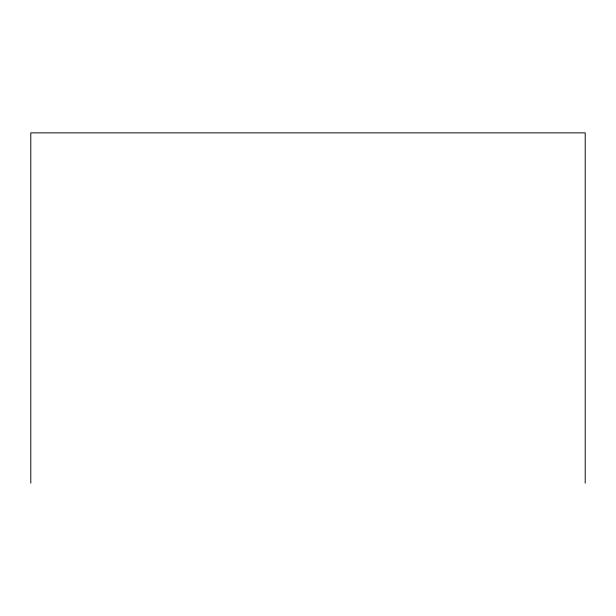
<?xml version="1.0" encoding="UTF-8"?>
<svg xmlns="http://www.w3.org/2000/svg" width="616" height="616" viewBox="0 0 616 616"><rect width="100%" height="100%" fill="white"/><g stroke="black" fill="none" stroke-linecap="round" stroke-linejoin="round"><path stroke-width="0.92" d="M585.2 483.137L585.2 132.864L30.8 132.864L30.8 483.137"/></g></svg>
